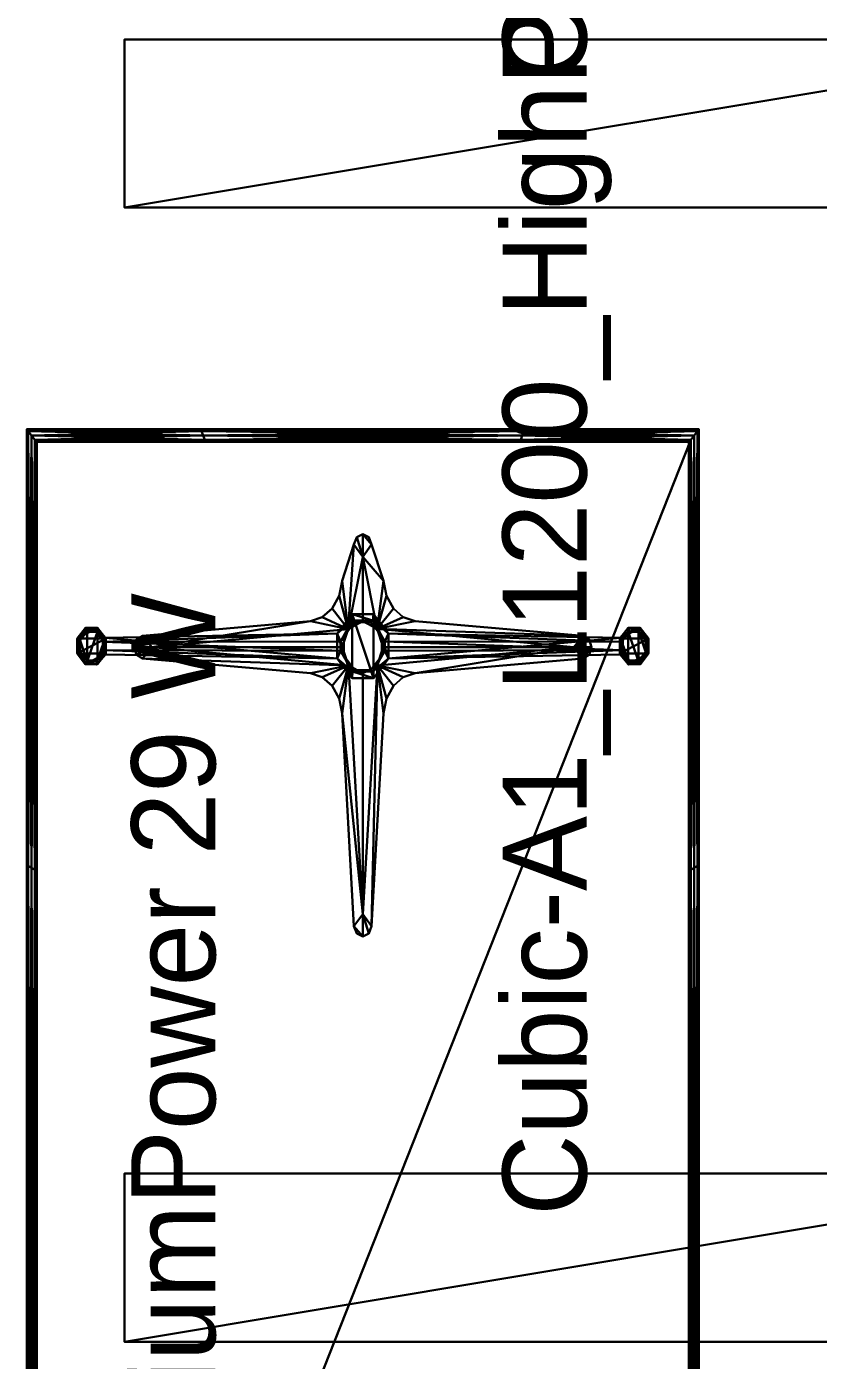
# Model space of a CAD drawing. Extents: x -15.3 to 44, y -4.2 to 20.6.
# Drawn here: x 27.342 to 28.285, y 9.998 to 11.585 of the extents above; entities that cross this region are included whole.
import ezdxf

# ---------------------------------------------------------------- set-up
doc = ezdxf.new("R2010")
doc.units = 0
doc.header["$MEASUREMENT"] = 0
for name, color, linetype in [('rexp_3D-Objekte', 7, 'Continuous'), ('rexp_Leuchten', 7, 'Continuous'), ('rexp_Leuchten_3d', 7, 'Continuous'), ('rexp_Leuchten_Besch', 7, 'Continuous')]:
    doc.layers.add(name, color=color, linetype=linetype)
doc.layers.get('rexp_Leuchten').off()

# ---------------------------------------------------------------- blocks, each defined once
blk = doc.blocks.new('rexp_lib_72')
at = {"layer": 'rexp_Leuchten_Besch', "flags": 8}
blk.add_attdef('Label', (0.05, 0.05), '', height=0.1, dxfattribs=at)
blk = doc.blocks.new('rexp_lib_69')
at = {"layer": 'rexp_Leuchten_Besch', "flags": 8}
blk.add_attdef('Label', (0.05, 0.05), '', height=0.1, dxfattribs=at)

msp = doc.modelspace()

# ---------------------------------------------------------------- block references
at = {"layer": 'rexp_Leuchten'}
ref = msp.add_blockref('rexp_lib_72', (28.0588, 11.47, 2.83), dxfattribs=dict(at, rotation=89.99999999999999))
ref.add_attrib('Label', 'Cubic-A1_L1200_HighPower 29 W', (28.0088, 11.52, 2.83), dxfattribs={"layer": 'rexp_Leuchten_Besch', "height": 0.1, "rotation": 90})
ref = msp.add_blockref('rexp_lib_72', (28.0588, 10.12, 2.83), dxfattribs=dict(at, rotation=89.99999999999999))
ref.add_attrib('Label', 'Cubic-A1_L1200_HighPower 29 W', (28.0088, 10.17, 2.83), dxfattribs={"layer": 'rexp_Leuchten_Besch', "height": 0.1, "rotation": 90})
ref = msp.add_blockref('rexp_lib_69', (27.617, 8.1853, 2.83), dxfattribs=dict(at, rotation=89.99999999999999))
ref.add_attrib('Label', 'Cubic-A1_L1200_Micro_MediumPower 29 W', (27.567, 8.2353, 2.83), dxfattribs={"layer": 'rexp_Leuchten_Besch', "height": 0.1, "rotation": 90})

# ---------------------------------------------------------------- meshes
at = {"layer": 'rexp_3D-Objekte', "color": 250, "true_color": 0x2b2b2b}
mesh = msp.add_polyface(dxfattribs=at)
corners = [(28.1367, 11.0986, 0.6899), (27.9304, 11.0935, 0.6904), (28.1327, 11.0935, 0.6904), (27.9323, 11.0986, 0.6899), (28.1407, 11.1036, 0.696), (27.9342, 11.1036, 0.696), (28.1425, 11.1059, 0.7054), (27.9351, 11.1059, 0.7054), (28.1407, 11.1036, 0.7149), (27.9342, 11.1036, 0.7149), (28.1367, 11.0986, 0.721), (27.9323, 11.0986, 0.721), (28.1327, 11.0935, 0.7204), (27.9304, 11.0935, 0.7204), (28.1305, 11.0908, 0.7115), (27.9293, 11.0908, 0.7115), (28.1305, 11.0908, 0.6993), (27.9293, 11.0908, 0.6993), (27.5546, 11.0935, 0.6904), (27.5527, 11.0986, 0.6899), (27.5507, 11.1036, 0.696), (27.5499, 11.1059, 0.7054), (27.5507, 11.1036, 0.7149), (27.5527, 11.0986, 0.721), (27.5546, 11.0935, 0.7204), (27.5556, 11.0908, 0.7115), (27.5556, 11.0908, 0.6993), (27.3522, 11.0935, 0.6904), (27.3482, 11.0986, 0.6899), (27.3443, 11.1036, 0.696), (27.3425, 11.1059, 0.7054), (27.3443, 11.1036, 0.7149), (27.3482, 11.0986, 0.721), (27.3522, 11.0935, 0.7204), (27.3544, 11.0908, 0.7115), (27.3544, 11.0908, 0.6993)]
mesh.append_faces([[corners[k] for k in face] for face in [(19, 18, 28, 19), (20, 19, 29, 20), (21, 20, 30, 21), (22, 21, 31, 22), (23, 22, 32, 23), (24, 23, 33, 24), (25, 24, 34, 25), (26, 25, 35, 26), (18, 26, 27, 18), (19, 1, 18, 19), (3, 1, 19, 3), (20, 3, 19, 20), (5, 3, 20, 5), (21, 5, 20, 21), (7, 5, 21, 7), (22, 7, 21, 22), (9, 7, 22, 9), (23, 9, 22, 23), (11, 9, 23, 11), (24, 11, 23, 24), (13, 11, 24, 13), (25, 13, 24, 25), (15, 13, 25, 15), (26, 15, 25, 26), (17, 15, 26, 17), (18, 17, 26, 18), (1, 17, 18, 1), (3, 2, 1, 3), (5, 0, 3, 5), (7, 4, 5, 7), (9, 6, 7, 9), (11, 8, 9, 11), (13, 10, 11, 13), (15, 12, 13, 15), (17, 14, 15, 17), (1, 16, 17, 1)]], dxfattribs={"vtx0": -1, "vtx1": -1, "vtx2": -1, "vtx3": -1, "color": 250})
mesh.append_faces([[corners[k] for k in face] for face in [(3, 1, 0, 3), (5, 3, 4, 5), (7, 5, 6, 7), (9, 7, 8, 9), (11, 9, 10, 11), (13, 11, 12, 13), (15, 13, 14, 15), (17, 15, 16, 17), (1, 17, 2, 1), (19, 18, 3, 19), (20, 19, 5, 20), (21, 20, 7, 21), (22, 21, 9, 22), (23, 22, 11, 23), (24, 23, 13, 24), (25, 24, 15, 25), (26, 25, 17, 26), (18, 26, 1, 18), (28, 18, 27, 28), (29, 19, 28, 29), (30, 20, 29, 30), (31, 21, 30, 31), (32, 22, 31, 32), (33, 23, 32, 33), (34, 24, 33, 34), (35, 25, 34, 35), (27, 26, 35, 27)]], dxfattribs={"vtx0": -1, "vtx1": -1, "vtx3": -1, "color": 250})
mesh.append_faces([[corners[k] for k in face] for face in [(3, 18, 1, 3), (5, 19, 3, 5), (7, 20, 5, 7), (9, 21, 7, 9), (11, 22, 9, 11), (13, 23, 11, 13), (15, 24, 13, 15), (17, 25, 15, 17), (1, 26, 17, 1), (19, 27, 18, 19), (20, 28, 19, 20), (21, 29, 20, 21), (22, 30, 21, 22), (23, 31, 22, 23), (24, 32, 23, 24), (25, 33, 24, 25), (26, 34, 25, 26), (18, 35, 26, 18)]], dxfattribs={"vtx0": -1, "vtx2": -1, "vtx3": -1, "color": 250})
mesh.append_faces([[corners[k] for k in face] for face in [(0, 1, 2, 0), (4, 3, 0, 4), (6, 5, 4, 6), (8, 7, 6, 8), (10, 9, 8, 10), (12, 11, 10, 12), (14, 13, 12, 14), (16, 15, 14, 16), (2, 17, 16, 2)]], dxfattribs={"vtx0": -1, "vtx3": -1, "color": 250})
mesh.append_faces([[corners[k] for k in face] for face in [(0, 2, 3, 0), (4, 0, 5, 4), (6, 4, 7, 6), (8, 6, 9, 8), (10, 8, 11, 10), (12, 10, 13, 12), (14, 12, 15, 14), (16, 14, 17, 16), (2, 16, 1, 2)]], dxfattribs={"vtx1": -1, "vtx2": -1, "vtx3": -1, "color": 250})
mesh.append_faces([[corners[k] for k in face] for face in [(28, 27, 19, 28), (29, 28, 20, 29), (30, 29, 21, 30), (31, 30, 22, 31), (32, 31, 23, 32), (33, 32, 24, 33), (34, 33, 25, 34), (35, 34, 26, 35), (27, 35, 18, 27)]], dxfattribs={"vtx1": -1, "vtx3": -1, "color": 250})
mesh = msp.add_polyface(dxfattribs=at)
corners = [(27.3482, 11.0986, 0.6899), (27.3522, 10.5814, 0.6904), (27.3522, 11.0935, 0.6904), (27.3482, 10.5838, 0.6899), (27.3443, 11.1036, 0.696), (27.3443, 10.5862, 0.696), (27.3425, 11.1059, 0.7054), (27.3425, 10.5873, 0.7054), (27.3443, 11.1036, 0.7149), (27.3443, 10.5862, 0.7149), (27.3482, 11.0986, 0.721), (27.3482, 10.5838, 0.721), (27.3522, 11.0935, 0.7204), (27.3522, 10.5814, 0.7204), (27.3544, 11.0908, 0.7115), (27.3544, 10.5801, 0.7115), (27.3544, 11.0908, 0.6993), (27.3544, 10.5801, 0.6993), (27.3522, 9.6303, 0.6904), (27.3482, 9.6279, 0.6899), (27.3443, 9.6255, 0.696), (27.3425, 9.6244, 0.7054), (27.3443, 9.6255, 0.7149), (27.3482, 9.6279, 0.721), (27.3522, 9.6303, 0.7204), (27.3544, 9.6317, 0.7115), (27.3544, 9.6317, 0.6993), (27.3522, 9.1182, 0.6904), (27.3482, 9.1132, 0.6899), (27.3443, 9.1082, 0.696), (27.3425, 9.1059, 0.7054), (27.3443, 9.1082, 0.7149), (27.3482, 9.1132, 0.721), (27.3522, 9.1182, 0.7204), (27.3544, 9.121, 0.7115), (27.3544, 9.121, 0.6993)]
mesh.append_faces([[corners[k] for k in face] for face in [(19, 18, 28, 19), (20, 19, 29, 20), (21, 20, 30, 21), (22, 21, 31, 22), (23, 22, 32, 23), (24, 23, 33, 24), (25, 24, 34, 25), (26, 25, 35, 26), (18, 26, 27, 18), (19, 1, 18, 19), (3, 1, 19, 3), (20, 3, 19, 20), (5, 3, 20, 5), (21, 5, 20, 21), (7, 5, 21, 7), (22, 7, 21, 22), (9, 7, 22, 9), (23, 9, 22, 23), (11, 9, 23, 11), (24, 11, 23, 24), (13, 11, 24, 13), (25, 13, 24, 25), (15, 13, 25, 15), (26, 15, 25, 26), (17, 15, 26, 17), (18, 17, 26, 18), (1, 17, 18, 1), (3, 2, 1, 3), (5, 0, 3, 5), (7, 4, 5, 7), (9, 6, 7, 9), (11, 8, 9, 11), (13, 10, 11, 13), (15, 12, 13, 15), (17, 14, 15, 17), (1, 16, 17, 1)]], dxfattribs={"vtx0": -1, "vtx1": -1, "vtx2": -1, "vtx3": -1, "color": 250})
mesh.append_faces([[corners[k] for k in face] for face in [(3, 1, 0, 3), (5, 3, 4, 5), (7, 5, 6, 7), (9, 7, 8, 9), (11, 9, 10, 11), (13, 11, 12, 13), (15, 13, 14, 15), (17, 15, 16, 17), (1, 17, 2, 1), (19, 18, 3, 19), (20, 19, 5, 20), (21, 20, 7, 21), (22, 21, 9, 22), (23, 22, 11, 23), (24, 23, 13, 24), (25, 24, 15, 25), (26, 25, 17, 26), (18, 26, 1, 18), (28, 18, 27, 28), (29, 19, 28, 29), (30, 20, 29, 30), (31, 21, 30, 31), (32, 22, 31, 32), (33, 23, 32, 33), (34, 24, 33, 34), (35, 25, 34, 35), (27, 26, 35, 27)]], dxfattribs={"vtx0": -1, "vtx1": -1, "vtx3": -1, "color": 250})
mesh.append_faces([[corners[k] for k in face] for face in [(3, 18, 1, 3), (5, 19, 3, 5), (7, 20, 5, 7), (9, 21, 7, 9), (11, 22, 9, 11), (13, 23, 11, 13), (15, 24, 13, 15), (17, 25, 15, 17), (1, 26, 17, 1), (19, 27, 18, 19), (20, 28, 19, 20), (21, 29, 20, 21), (22, 30, 21, 22), (23, 31, 22, 23), (24, 32, 23, 24), (25, 33, 24, 25), (26, 34, 25, 26), (18, 35, 26, 18)]], dxfattribs={"vtx0": -1, "vtx2": -1, "vtx3": -1, "color": 250})
mesh.append_faces([[corners[k] for k in face] for face in [(0, 1, 2, 0), (4, 3, 0, 4), (6, 5, 4, 6), (8, 7, 6, 8), (10, 9, 8, 10), (12, 11, 10, 12), (14, 13, 12, 14), (16, 15, 14, 16), (2, 17, 16, 2)]], dxfattribs={"vtx0": -1, "vtx3": -1, "color": 250})
mesh.append_faces([[corners[k] for k in face] for face in [(0, 2, 3, 0), (4, 0, 5, 4), (6, 4, 7, 6), (8, 6, 9, 8), (10, 8, 11, 10), (12, 10, 13, 12), (14, 12, 15, 14), (16, 14, 17, 16), (2, 16, 1, 2)]], dxfattribs={"vtx1": -1, "vtx2": -1, "vtx3": -1, "color": 250})
mesh.append_faces([[corners[k] for k in face] for face in [(28, 27, 19, 28), (29, 28, 20, 29), (30, 29, 21, 30), (31, 30, 22, 31), (32, 31, 23, 32), (33, 32, 24, 33), (34, 33, 25, 34), (35, 34, 26, 35), (27, 35, 18, 27)]], dxfattribs={"vtx1": -1, "vtx3": -1, "color": 250})
mesh = msp.add_polyface(dxfattribs=at)
corners = [(28.1367, 9.1132, 0.6899), (28.1327, 9.6303, 0.6904), (28.1327, 9.1182, 0.6904), (28.1367, 9.6279, 0.6899), (28.1407, 9.1082, 0.696), (28.1407, 9.6255, 0.696), (28.1425, 9.1059, 0.7054), (28.1425, 9.6244, 0.7054), (28.1407, 9.1082, 0.7149), (28.1407, 9.6255, 0.7149), (28.1367, 9.1132, 0.721), (28.1367, 9.6279, 0.721), (28.1327, 9.1182, 0.7204), (28.1327, 9.6303, 0.7204), (28.1305, 9.121, 0.7115), (28.1305, 9.6317, 0.7115), (28.1305, 9.121, 0.6993), (28.1305, 9.6317, 0.6993), (28.1327, 10.5814, 0.6904), (28.1367, 10.5838, 0.6899), (28.1407, 10.5862, 0.696), (28.1425, 10.5873, 0.7054), (28.1407, 10.5862, 0.7149), (28.1367, 10.5838, 0.721), (28.1327, 10.5814, 0.7204), (28.1305, 10.5801, 0.7115), (28.1305, 10.5801, 0.6993), (28.1327, 11.0935, 0.6904), (28.1367, 11.0986, 0.6899), (28.1407, 11.1036, 0.696), (28.1425, 11.1059, 0.7054), (28.1407, 11.1036, 0.7149), (28.1367, 11.0986, 0.721), (28.1327, 11.0935, 0.7204), (28.1305, 11.0908, 0.7115), (28.1305, 11.0908, 0.6993)]
mesh.append_faces([[corners[k] for k in face] for face in [(19, 18, 28, 19), (20, 19, 29, 20), (21, 20, 30, 21), (22, 21, 31, 22), (23, 22, 32, 23), (24, 23, 33, 24), (25, 24, 34, 25), (26, 25, 35, 26), (18, 26, 27, 18), (19, 1, 18, 19), (3, 1, 19, 3), (20, 3, 19, 20), (5, 3, 20, 5), (21, 5, 20, 21), (7, 5, 21, 7), (22, 7, 21, 22), (9, 7, 22, 9), (23, 9, 22, 23), (11, 9, 23, 11), (24, 11, 23, 24), (13, 11, 24, 13), (25, 13, 24, 25), (15, 13, 25, 15), (26, 15, 25, 26), (17, 15, 26, 17), (18, 17, 26, 18), (1, 17, 18, 1), (3, 2, 1, 3), (5, 0, 3, 5), (7, 4, 5, 7), (9, 6, 7, 9), (11, 8, 9, 11), (13, 10, 11, 13), (15, 12, 13, 15), (17, 14, 15, 17), (1, 16, 17, 1)]], dxfattribs={"vtx0": -1, "vtx1": -1, "vtx2": -1, "vtx3": -1, "color": 250})
mesh.append_faces([[corners[k] for k in face] for face in [(3, 1, 0, 3), (5, 3, 4, 5), (7, 5, 6, 7), (9, 7, 8, 9), (11, 9, 10, 11), (13, 11, 12, 13), (15, 13, 14, 15), (17, 15, 16, 17), (1, 17, 2, 1), (19, 18, 3, 19), (20, 19, 5, 20), (21, 20, 7, 21), (22, 21, 9, 22), (23, 22, 11, 23), (24, 23, 13, 24), (25, 24, 15, 25), (26, 25, 17, 26), (18, 26, 1, 18), (28, 18, 27, 28), (29, 19, 28, 29), (30, 20, 29, 30), (31, 21, 30, 31), (32, 22, 31, 32), (33, 23, 32, 33), (34, 24, 33, 34), (35, 25, 34, 35), (27, 26, 35, 27)]], dxfattribs={"vtx0": -1, "vtx1": -1, "vtx3": -1, "color": 250})
mesh.append_faces([[corners[k] for k in face] for face in [(3, 18, 1, 3), (5, 19, 3, 5), (7, 20, 5, 7), (9, 21, 7, 9), (11, 22, 9, 11), (13, 23, 11, 13), (15, 24, 13, 15), (17, 25, 15, 17), (1, 26, 17, 1), (19, 27, 18, 19), (20, 28, 19, 20), (21, 29, 20, 21), (22, 30, 21, 22), (23, 31, 22, 23), (24, 32, 23, 24), (25, 33, 24, 25), (26, 34, 25, 26), (18, 35, 26, 18)]], dxfattribs={"vtx0": -1, "vtx2": -1, "vtx3": -1, "color": 250})
mesh.append_faces([[corners[k] for k in face] for face in [(0, 1, 2, 0), (4, 3, 0, 4), (6, 5, 4, 6), (8, 7, 6, 8), (10, 9, 8, 10), (12, 11, 10, 12), (14, 13, 12, 14), (16, 15, 14, 16), (2, 17, 16, 2)]], dxfattribs={"vtx0": -1, "vtx3": -1, "color": 250})
mesh.append_faces([[corners[k] for k in face] for face in [(0, 2, 3, 0), (4, 0, 5, 4), (6, 4, 7, 6), (8, 6, 9, 8), (10, 8, 11, 10), (12, 10, 13, 12), (14, 12, 15, 14), (16, 14, 17, 16), (2, 16, 1, 2)]], dxfattribs={"vtx1": -1, "vtx2": -1, "vtx3": -1, "color": 250})
mesh.append_faces([[corners[k] for k in face] for face in [(28, 27, 19, 28), (29, 28, 20, 29), (30, 29, 21, 30), (31, 30, 22, 31), (32, 31, 23, 32), (33, 32, 24, 33), (34, 33, 25, 34), (35, 34, 26, 35), (27, 35, 18, 27)]], dxfattribs={"vtx1": -1, "vtx3": -1, "color": 250})
at = {"layer": 'rexp_3D-Objekte', "color": 9, "true_color": 0xc5c9c6}
mesh = msp.add_polyface(dxfattribs=at)
corners = [(27.3522, 9.1182, 0.7204), (27.3522, 11.0935, 0.6904), (27.3522, 9.1182, 0.6904), (27.3522, 11.0935, 0.7204), (28.1327, 11.0935, 0.6904), (28.1327, 9.1182, 0.7204), (28.1327, 9.1182, 0.6904), (28.1327, 11.0935, 0.7204)]
mesh.append_faces([[corners[k] for k in face] for face in [(0, 1, 2, 0), (4, 5, 6, 4), (3, 4, 1, 3), (6, 0, 2, 6)]], dxfattribs={"vtx0": -1, "vtx3": -1, "color": 9})
mesh.append_faces([[corners[k] for k in face] for face in [(7, 5, 4, 7), (5, 7, 0, 5), (1, 4, 2, 1), (7, 4, 3, 7)]], dxfattribs={"vtx1": -1, "vtx3": -1, "color": 9})
mesh.append_faces([[corners[k] for k in face] for face in [(0, 3, 1, 0), (7, 3, 0, 7), (4, 6, 2, 4), (6, 5, 0, 6)]], dxfattribs={"vtx2": -1, "vtx3": -1, "color": 9})
at = {"layer": 'rexp_3D-Objekte', "color": 250, "true_color": 0x2b2b2b}
mesh = msp.add_polyface(dxfattribs=at)
corners = [(28.0118, 10.8375, 0.6904), (28.0048, 10.8333, 0.6904), (28.0048, 10.8333, 0.6838), (28.0118, 10.8375, 0.6838), (28.0146, 10.8466, 0.6904), (28.0146, 10.8466, 0.6838), (28.0118, 10.8557, 0.6904), (28.0118, 10.8557, 0.6838), (28.0048, 10.8599, 0.6904), (28.0048, 10.8599, 0.6838), (27.9935, 10.8466, 0.6838), (27.6802, 10.8777, 0.6904), (27.6942, 10.8822, 0.6904), (27.6942, 10.8822, 0.6838), (27.6802, 10.8777, 0.6838), (27.4802, 10.8599, 0.6904), (27.4802, 10.8599, 0.6838), (27.4732, 10.8557, 0.6904), (27.4732, 10.8557, 0.6838), (27.4703, 10.8466, 0.6904), (27.4703, 10.8466, 0.6838), (27.4732, 10.8375, 0.6904), (27.4732, 10.8375, 0.6838), (27.4802, 10.8333, 0.6904), (27.4802, 10.8333, 0.6838), (27.8048, 10.8777, 0.6904), (27.8048, 10.8777, 0.6838), (27.7907, 10.8822, 0.6904), (27.7907, 10.8822, 0.6838), (27.7789, 10.8926, 0.6904), (27.7789, 10.8926, 0.6838), (27.7706, 10.9077, 0.6904), (27.7706, 10.9077, 0.6838), (27.7671, 10.9254, 0.6904), (27.7671, 10.9254, 0.6838), (27.7143, 10.9077, 0.6904), (27.7179, 10.9254, 0.6904), (27.7179, 10.9254, 0.6838), (27.7143, 10.9077, 0.6838), (27.7061, 10.8926, 0.6904), (27.7061, 10.8926, 0.6838), (27.4915, 10.8466, 0.6838), (27.7251, 10.8682, 0.6838), (27.7596, 10.8686, 0.6838), (27.7425, 10.9543, 0.6838), (27.753, 10.9687, 0.6838), (27.7319, 10.9687, 0.6838), (27.7497, 10.9775, 0.6838), (27.7425, 10.9811, 0.6838), (27.7353, 10.9775, 0.6838), (27.7319, 10.9687, 0.6904), (27.7353, 10.9775, 0.6904), (27.7425, 10.9811, 0.6904), (27.7497, 10.9775, 0.6904), (27.753, 10.9687, 0.6904), (27.6942, 10.811, 0.6904), (27.6802, 10.8155, 0.6904), (27.6802, 10.8155, 0.6838), (27.6942, 10.811, 0.6838), (27.7061, 10.8005, 0.6904), (27.7061, 10.8005, 0.6838), (27.7143, 10.7855, 0.6904), (27.7143, 10.7855, 0.6838), (27.7179, 10.7678, 0.6904), (27.7179, 10.7678, 0.6838), (27.7706, 10.7855, 0.6904), (27.7671, 10.7678, 0.6904), (27.7671, 10.7678, 0.6838), (27.7706, 10.7855, 0.6838), (27.7789, 10.8005, 0.6904), (27.7789, 10.8005, 0.6838), (27.7907, 10.811, 0.6904), (27.7907, 10.811, 0.6838), (27.8048, 10.8155, 0.6904), (27.8048, 10.8155, 0.6838), (27.7254, 10.8246, 0.6838), (27.7599, 10.8249, 0.6838), (27.7353, 10.5058, 0.6904), (27.7319, 10.5147, 0.6904), (27.7319, 10.5147, 0.6838), (27.7353, 10.5058, 0.6838), (27.7425, 10.5022, 0.6904), (27.7425, 10.5022, 0.6838), (27.7497, 10.5058, 0.6904), (27.7497, 10.5058, 0.6838), (27.753, 10.5147, 0.6904), (27.753, 10.5147, 0.6838), (27.7425, 10.529, 0.6838), (27.7252, 10.8248, 0.6195), (27.7425, 10.8157, 0.6421), (27.7425, 10.8157, 0.6195), (27.7597, 10.8248, 0.6195), (27.7252, 10.8684, 0.6195), (27.7181, 10.8466, 0.6421), (27.7181, 10.8466, 0.6195), (27.7597, 10.8684, 0.6195), (27.7425, 10.8775, 0.6421), (27.7425, 10.8775, 0.6195), (27.7669, 10.8466, 0.6421), (27.7669, 10.8466, 0.6195)]
mesh.append_faces([[corners[k] for k in face] for face in [(10, 5, 2, 10), (41, 20, 16, 41), (44, 48, 45, 44), (87, 82, 79, 87)]], dxfattribs={"vtx0": -1, "vtx1": -1, "vtx2": -1, "vtx3": -1, "color": 250})
mesh.append_faces([[corners[k] for k in face] for face in [(5, 10, 7, 5), (20, 41, 22, 20), (37, 42, 38, 37), (38, 42, 40, 38), (26, 43, 28, 26), (28, 43, 30, 28), (48, 44, 49, 48), (57, 75, 58, 57), (58, 75, 60, 58), (67, 76, 68, 67), (68, 76, 70, 68), (82, 87, 84, 82)]], dxfattribs={"vtx0": -1, "vtx1": -1, "vtx3": -1, "color": 250})
mesh.append_faces([[corners[k] for k in face] for face in [(42, 14, 13, 42), (41, 16, 14, 41), (14, 42, 41, 14), (43, 34, 32, 43), (44, 45, 34, 44), (34, 43, 44, 34), (75, 64, 62, 75), (76, 74, 72, 76), (10, 2, 74, 10), (74, 76, 10, 74), (87, 79, 64, 87), (64, 75, 87, 64)]], dxfattribs={"vtx0": -1, "vtx2": -1, "vtx3": -1, "color": 250})
mesh.append_faces([[corners[k] for k in face] for face in [(9, 7, 10, 9), (24, 22, 41, 24), (13, 40, 42, 13), (32, 30, 43, 32), (26, 9, 43, 26), (10, 43, 9, 10), (37, 46, 42, 37), (44, 42, 46, 44), (46, 49, 44, 46), (62, 60, 75, 62), (57, 24, 75, 57), (41, 75, 24, 41), (72, 70, 76, 72), (86, 84, 87, 86), (67, 86, 76, 67), (87, 76, 86, 87)]], dxfattribs={"vtx1": -1, "vtx2": -1, "vtx3": -1, "color": 250})
mesh.append_faces([[corners[k] for k in face] for face in [(3, 2, 5, 3), (18, 16, 20, 18), (47, 45, 48, 47), (80, 79, 82, 80)]], dxfattribs={"vtx1": -1, "vtx3": -1, "color": 250})
mesh.append_faces([[corners[k] for k in face] for face in [(0, 1, 2, 0), (2, 3, 0, 2), (4, 0, 3, 4), (3, 5, 4, 3), (6, 4, 5, 6), (5, 7, 6, 5), (8, 6, 7, 8), (7, 9, 8, 7), (11, 12, 13, 11), (13, 14, 11, 13), (15, 11, 14, 15), (14, 16, 15, 14), (17, 15, 16, 17), (16, 18, 17, 16), (19, 17, 18, 19), (18, 20, 19, 18), (21, 19, 20, 21), (20, 22, 21, 20), (23, 21, 22, 23), (22, 24, 23, 22), (25, 8, 9, 25), (9, 26, 25, 9), (27, 25, 26, 27), (26, 28, 27, 26), (29, 27, 28, 29), (28, 30, 29, 28), (31, 29, 30, 31), (30, 32, 31, 30), (33, 31, 32, 33), (32, 34, 33, 32), (35, 36, 37, 35), (37, 38, 35, 37), (39, 35, 38, 39), (38, 40, 39, 38), (12, 39, 40, 12), (40, 13, 12, 40), (36, 50, 46, 36), (46, 37, 36, 46), (50, 51, 49, 50), (49, 46, 50, 49), (51, 52, 48, 51), (48, 49, 51, 48), (52, 53, 47, 52), (47, 48, 52, 47), (53, 54, 45, 53), (45, 47, 53, 45), (54, 33, 34, 54), (34, 45, 54, 34), (55, 56, 57, 55), (57, 58, 55, 57), (59, 55, 58, 59), (58, 60, 59, 58), (61, 59, 60, 61), (60, 62, 61, 60), (63, 61, 62, 63), (62, 64, 63, 62), (65, 66, 67, 65), (67, 68, 65, 67), (69, 65, 68, 69), (68, 70, 69, 68), (71, 69, 70, 71), (70, 72, 71, 70), (73, 71, 72, 73), (72, 74, 73, 72), (56, 23, 24, 56), (24, 57, 56, 24), (1, 73, 74, 1), (74, 2, 1, 74), (77, 78, 79, 77), (79, 80, 77, 79), (81, 77, 80, 81), (80, 82, 81, 80), (83, 81, 82, 83), (82, 84, 83, 82), (85, 83, 84, 85), (84, 86, 85, 84), (78, 63, 64, 78), (64, 79, 78, 64), (66, 85, 86, 66), (86, 67, 66, 86)]], dxfattribs={"vtx2": -1, "vtx3": -1, "color": 250})
mesh.append_faces([[corners[k] for k in face] for face in [(75, 88, 89, 75), (89, 88, 90, 89), (76, 89, 91, 76), (91, 89, 90, 91), (42, 92, 93, 42), (93, 92, 94, 93), (75, 93, 88, 75), (88, 93, 94, 88), (43, 95, 96, 43), (96, 95, 97, 96), (42, 96, 92, 42), (92, 96, 97, 92), (43, 98, 95, 43), (95, 98, 99, 95), (76, 91, 98, 76), (98, 91, 99, 98), (75, 89, 87, 75), (89, 76, 87, 89), (42, 93, 41, 42), (93, 75, 41, 93), (98, 43, 10, 98), (76, 98, 10, 76), (96, 42, 44, 96), (43, 96, 44, 43)]], dxfattribs={"vtx3": -1, "color": 250})
at = {"layer": 'rexp_3D-Objekte', "color": 254, "true_color": 0xe6e6e6}
mesh = msp.add_polyface(dxfattribs=at)
corners = [(28.0583, 10.831, 0.038), (28.0486, 10.838, 0.005), (28.0588, 10.826, 0.005), (28.0508, 10.843, 0.038), (28.0704, 10.8298, 0.038), (28.0728, 10.8264, 0.005), (28.0793, 10.8402, 0.038), (28.0826, 10.8391, 0.005), (28.0793, 10.8556, 0.038), (28.0826, 10.8567, 0.005), (28.0728, 10.8694, 0.005), (28.0704, 10.866, 0.038), (28.0588, 10.8698, 0.005), (28.0583, 10.8648, 0.038), (28.0486, 10.8578, 0.005), (28.0508, 10.8528, 0.038), (27.4364, 10.838, 0.005), (27.4266, 10.831, 0.038), (27.4261, 10.826, 0.005), (27.4342, 10.843, 0.038), (27.4146, 10.8298, 0.038), (27.4121, 10.8264, 0.005), (27.4057, 10.8402, 0.038), (27.4024, 10.8391, 0.005), (27.4057, 10.8556, 0.038), (27.4024, 10.8567, 0.005), (27.4121, 10.8694, 0.005), (27.4146, 10.866, 0.038), (27.4261, 10.8698, 0.005), (27.4266, 10.8648, 0.038), (27.4364, 10.8578, 0.005), (27.4342, 10.8528, 0.038), (27.773, 10.8331, 0.035), (27.773, 10.8627, 0.035), (27.712, 10.8331, 0.035), (27.712, 10.8627, 0.035), (27.716, 10.8535, 0.1051), (27.716, 10.8423, 0.1051), (27.7689, 10.8535, 0.1051), (27.7689, 10.8423, 0.1051), (28.071, 10.865, 0.005), (28.0598, 10.865, 0.005), (28.0519, 10.855, 0.005), (27.4251, 10.865, 0.005), (27.4139, 10.865, 0.005), (27.4331, 10.855, 0.005), (28.0789, 10.855, 0.005), (28.0789, 10.8408, 0.005), (28.071, 10.8308, 0.005), (28.0598, 10.8308, 0.005), (28.0519, 10.8408, 0.005), (27.4331, 10.8408, 0.005), (27.4251, 10.8308, 0.005), (27.4139, 10.8308, 0.005), (27.406, 10.8408, 0.005), (27.406, 10.855, 0.005), (27.7304, 10.8782, 0.1051), (27.7297, 10.886, 0.035), (27.7552, 10.886, 0.035), (27.7546, 10.8782, 0.1051), (27.7304, 10.8176, 0.1051), (27.7297, 10.8098, 0.035), (27.7552, 10.8098, 0.035), (27.7546, 10.8176, 0.1051), (27.7331, 10.8764, 0.1051), (27.7197, 10.8599, 0.1051), (27.7652, 10.8599, 0.1051), (27.7518, 10.8764, 0.1051), (27.7518, 10.8194, 0.1051), (27.765, 10.8361, 0.1051), (27.765, 10.8479, 0.1051), (27.7331, 10.8194, 0.1051), (27.7199, 10.8361, 0.1051), (27.7199, 10.8479, 0.1051)]
mesh.append_faces([[corners[k] for k in face] for face in [(10, 40, 12, 10), (41, 12, 40, 41), (12, 41, 14, 12), (42, 14, 41, 42), (28, 43, 26, 28), (44, 26, 43, 44), (30, 45, 28, 30), (43, 28, 45, 43), (9, 46, 10, 9), (40, 10, 46, 40), (7, 47, 9, 7), (46, 9, 47, 46), (5, 48, 7, 5), (47, 7, 48, 47), (2, 49, 5, 2), (48, 5, 49, 48), (1, 50, 2, 1), (49, 2, 50, 49), (14, 42, 1, 14), (50, 1, 42, 50), (16, 51, 30, 16), (45, 30, 51, 45), (18, 52, 16, 18), (51, 16, 52, 51), (21, 53, 18, 21), (52, 18, 53, 52), (23, 54, 21, 23), (53, 21, 54, 53), (25, 55, 23, 25), (54, 23, 55, 54), (26, 44, 25, 26), (55, 25, 44, 55), (17, 29, 20, 17), (27, 20, 29, 27), (29, 17, 31, 29), (38, 70, 39, 38)]], dxfattribs={"vtx0": -1, "vtx1": -1, "vtx3": -1, "color": 254})
mesh.append_faces([[corners[k] for k in face] for face in [(73, 36, 37, 73)]], dxfattribs={"vtx0": -1, "vtx2": -1, "vtx3": -1, "color": 254})
mesh.append_faces([[corners[k] for k in face] for face in [(23, 24, 25, 23), (30, 34, 16, 30), (60, 62, 63, 60), (37, 31, 19, 37), (3, 38, 39, 3), (64, 56, 65, 64), (68, 63, 69, 68), (39, 70, 69, 39), (60, 71, 72, 60), (73, 37, 72, 73)]], dxfattribs={"vtx0": -1, "vtx3": -1, "color": 254})
mesh.append_faces([[corners[k] for k in face] for face in [(32, 62, 58, 32), (62, 61, 57, 62), (57, 58, 62, 57), (35, 57, 61, 35), (4, 6, 11, 4), (0, 4, 13, 0), (11, 13, 4, 11), (13, 15, 0, 13), (27, 24, 20, 27), (64, 67, 56, 64), (59, 56, 67, 59), (60, 63, 71, 60), (68, 71, 63, 68)]], dxfattribs={"vtx1": -1, "vtx2": -1, "vtx3": -1, "color": 254})
mesh.append_faces([[corners[k] for k in face] for face in [(8, 6, 9, 8), (7, 9, 6, 7), (58, 57, 59, 58), (56, 59, 57, 56), (36, 31, 37, 36), (15, 38, 3, 15), (8, 11, 6, 8), (3, 0, 15, 3), (22, 20, 24, 22), (19, 31, 17, 19), (66, 59, 67, 66)]], dxfattribs={"vtx1": -1, "vtx3": -1, "color": 254})
mesh.append_faces([[corners[k] for k in face] for face in [(23, 22, 24, 23), (14, 1, 32, 14), (32, 33, 14, 32), (30, 35, 34, 30), (60, 61, 62, 60), (58, 33, 32, 58), (61, 34, 35, 61), (38, 66, 70, 38), (73, 65, 36, 73)]], dxfattribs={"vtx2": -1, "vtx3": -1, "color": 254})
mesh.append_faces([[corners[k] for k in face] for face in [(0, 1, 2, 0), (3, 1, 0, 3), (4, 2, 5, 4), (0, 2, 4, 0), (6, 5, 7, 6), (4, 5, 6, 4), (8, 10, 11, 8), (9, 10, 8, 9), (11, 12, 13, 11), (10, 12, 11, 10), (13, 14, 15, 13), (12, 14, 13, 12), (16, 17, 18, 16), (16, 19, 17, 16), (18, 20, 21, 18), (18, 17, 20, 18), (21, 22, 23, 21), (21, 20, 22, 21), (26, 24, 27, 26), (26, 25, 24, 26), (28, 27, 29, 28), (28, 26, 27, 28), (30, 29, 31, 30), (30, 28, 29, 30), (35, 31, 36, 35), (30, 31, 35, 30), (34, 19, 16, 34), (37, 19, 34, 37), (15, 33, 38, 15), (14, 33, 15, 14), (3, 32, 1, 3), (39, 32, 3, 39), (35, 56, 57, 35), (36, 56, 35, 36), (33, 59, 38, 33), (58, 59, 33, 58), (60, 34, 61, 60), (60, 37, 34, 60), (63, 32, 39, 63), (63, 62, 32, 63)]], dxfattribs={"vtx3": -1, "color": 254})
at = {"layer": 'rexp_3D-Objekte', "color": 250, "true_color": 0x2b2b2b}
mesh = msp.add_polyface(dxfattribs=at)
corners = [(27.765, 10.8597, 0.6195), (27.765, 10.8361, 0.6195), (27.765, 10.8361, 0.1001), (27.765, 10.8597, 0.1001), (27.7518, 10.8194, 0.6195), (27.7518, 10.8194, 0.1001), (27.7331, 10.8194, 0.6195), (27.7331, 10.8194, 0.1001), (27.7199, 10.8361, 0.6195), (27.7199, 10.8361, 0.1001), (27.7199, 10.8597, 0.6195), (27.7199, 10.8597, 0.1001), (27.7331, 10.8764, 0.6195), (27.7331, 10.8764, 0.1001), (27.7518, 10.8764, 0.6195), (27.7518, 10.8764, 0.1001)]
mesh.append_faces([[corners[k] for k in face] for face in [(0, 1, 2, 0), (2, 3, 0, 2), (1, 4, 5, 1), (5, 2, 1, 5), (4, 6, 7, 4), (7, 5, 4, 7), (6, 8, 9, 6), (9, 7, 6, 9), (8, 10, 11, 8), (11, 9, 8, 11), (10, 12, 13, 10), (13, 11, 10, 13), (12, 14, 15, 12), (15, 13, 12, 15), (14, 0, 3, 14), (3, 15, 14, 3)]], dxfattribs={"vtx2": -1, "vtx3": -1, "color": 250})
at = {"layer": 'rexp_3D-Objekte', "color": 7}
mesh = msp.add_polyface(dxfattribs=at)
corners = [(27.4139, 10.865, 0.005), (27.4266, 10.8696), (27.4124, 10.8696), (27.4251, 10.865, 0.005), (27.406, 10.855, 0.005), (27.4024, 10.8569), (27.406, 10.8408, 0.005), (27.4024, 10.8389), (27.4139, 10.8308, 0.005), (27.4124, 10.8262), (27.4251, 10.8308, 0.005), (27.4266, 10.8262), (27.4366, 10.8389), (27.433, 10.8408, 0.005), (27.433, 10.855, 0.005), (27.4366, 10.8569)]
mesh.append_faces([[corners[k] for k in face] for face in [(0, 1, 2, 0), (4, 2, 5, 4), (6, 5, 7, 6), (8, 7, 9, 8), (10, 9, 11, 10), (10, 12, 13, 10), (14, 12, 15, 14), (3, 15, 1, 3)]], dxfattribs={"vtx0": -1, "vtx3": -1, "color": 7})
mesh.append_faces([[corners[k] for k in face] for face in [(9, 7, 12, 9), (15, 12, 7, 15), (7, 5, 15, 7), (1, 15, 5, 1)]], dxfattribs={"vtx1": -1, "vtx2": -1, "vtx3": -1, "color": 7})
mesh.append_faces([[corners[k] for k in face] for face in [(3, 1, 0, 3), (0, 2, 4, 0), (4, 5, 6, 4), (6, 7, 8, 6), (8, 9, 10, 8), (11, 12, 10, 11), (13, 12, 14, 13), (14, 15, 3, 14)]], dxfattribs={"vtx1": -1, "vtx3": -1, "color": 7})
mesh.append_faces([[corners[k] for k in face] for face in [(12, 11, 9, 12), (5, 2, 1, 5)]], dxfattribs={"vtx2": -1, "vtx3": -1, "color": 7})
mesh = msp.add_polyface(dxfattribs=at)
corners = [(28.071, 10.8308, 0.005), (28.0583, 10.8262), (28.0725, 10.8262), (28.0598, 10.8308, 0.005), (28.079, 10.8408, 0.005), (28.0826, 10.8389), (28.079, 10.855, 0.005), (28.0826, 10.8569), (28.071, 10.865, 0.005), (28.0725, 10.8696), (28.0598, 10.865, 0.005), (28.0583, 10.8696), (28.0483, 10.8569), (28.0519, 10.855, 0.005), (28.0519, 10.8408, 0.005), (28.0483, 10.8389)]
mesh.append_faces([[corners[k] for k in face] for face in [(0, 1, 2, 0), (4, 2, 5, 4), (6, 5, 7, 6), (8, 7, 9, 8), (10, 9, 11, 10), (10, 12, 13, 10), (14, 12, 15, 14), (3, 15, 1, 3)]], dxfattribs={"vtx0": -1, "vtx3": -1, "color": 7})
mesh.append_faces([[corners[k] for k in face] for face in [(9, 7, 12, 9), (15, 12, 7, 15), (7, 5, 15, 7), (1, 15, 5, 1)]], dxfattribs={"vtx1": -1, "vtx2": -1, "vtx3": -1, "color": 7})
mesh.append_faces([[corners[k] for k in face] for face in [(3, 1, 0, 3), (0, 2, 4, 0), (4, 5, 6, 4), (6, 7, 8, 6), (8, 9, 10, 8), (11, 12, 10, 11), (13, 12, 14, 13), (14, 15, 3, 14)]], dxfattribs={"vtx1": -1, "vtx3": -1, "color": 7})
mesh.append_faces([[corners[k] for k in face] for face in [(12, 11, 9, 12), (5, 2, 1, 5)]], dxfattribs={"vtx2": -1, "vtx3": -1, "color": 7})
at = {"layer": 'rexp_Leuchten_3d', "color": 9, "true_color": 0xcacaca}
mesh = msp.add_polyface(dxfattribs=at)
corners = [(28.6588, 11.57, 2.775), (28.6588, 11.37, 2.775), (27.4588, 11.37, 2.775), (27.4588, 11.57, 2.775), (28.6588, 11.57, 2.83), (27.4588, 11.57, 2.83), (27.4588, 11.37, 2.83), (28.6588, 11.37, 2.83)]
mesh.append_faces([[corners[k] for k in face] for face in [(0, 2, 3, 0)]], dxfattribs={"vtx0": -1, "vtx3": -1, "color": 9})
mesh.append_faces([[corners[k] for k in face] for face in [(0, 1, 2, 0)]], dxfattribs={"vtx2": -1, "vtx3": -1, "color": 9})
at = {"layer": 'rexp_Leuchten_3d', "color": 253, "true_color": 0xa8a8a8}
mesh = msp.add_polyface(dxfattribs=at)
corners = [(28.6588, 11.57, 2.775), (28.6588, 11.37, 2.775), (27.4588, 11.37, 2.775), (27.4588, 11.57, 2.775), (28.6588, 11.57, 2.83), (27.4588, 11.57, 2.83), (27.4588, 11.37, 2.83), (28.6588, 11.37, 2.83)]
mesh.append_faces([[corners[k] for k in face] for face in [(0, 5, 4, 0), (3, 6, 5, 3), (2, 7, 6, 2), (1, 4, 7, 1)]], dxfattribs={"vtx0": -1, "vtx3": -1, "color": 253})
mesh.append_faces([[corners[k] for k in face] for face in [(7, 4, 6, 7)]], dxfattribs={"vtx1": -1, "vtx3": -1, "color": 253})
mesh.append_faces([[corners[k] for k in face] for face in [(4, 5, 6, 4), (0, 3, 5, 0), (3, 2, 6, 3), (2, 1, 7, 2), (1, 0, 4, 1)]], dxfattribs={"vtx2": -1, "vtx3": -1, "color": 253})
at = {"layer": 'rexp_Leuchten_3d', "color": 9, "true_color": 0xcacaca}
mesh = msp.add_polyface(dxfattribs=at)
corners = [(28.6588, 10.22, 2.775), (28.6588, 10.02, 2.775), (27.4588, 10.02, 2.775), (27.4588, 10.22, 2.775), (28.6588, 10.22, 2.83), (27.4588, 10.22, 2.83), (27.4588, 10.02, 2.83), (28.6588, 10.02, 2.83)]
mesh.append_faces([[corners[k] for k in face] for face in [(0, 2, 3, 0)]], dxfattribs={"vtx0": -1, "vtx3": -1, "color": 9})
mesh.append_faces([[corners[k] for k in face] for face in [(0, 1, 2, 0)]], dxfattribs={"vtx2": -1, "vtx3": -1, "color": 9})
at = {"layer": 'rexp_Leuchten_3d', "color": 253, "true_color": 0xa8a8a8}
mesh = msp.add_polyface(dxfattribs=at)
corners = [(28.6588, 10.22, 2.775), (28.6588, 10.02, 2.775), (27.4588, 10.02, 2.775), (27.4588, 10.22, 2.775), (28.6588, 10.22, 2.83), (27.4588, 10.22, 2.83), (27.4588, 10.02, 2.83), (28.6588, 10.02, 2.83)]
mesh.append_faces([[corners[k] for k in face] for face in [(0, 5, 4, 0), (3, 6, 5, 3), (2, 7, 6, 2), (1, 4, 7, 1)]], dxfattribs={"vtx0": -1, "vtx3": -1, "color": 253})
mesh.append_faces([[corners[k] for k in face] for face in [(7, 4, 6, 7)]], dxfattribs={"vtx1": -1, "vtx3": -1, "color": 253})
mesh.append_faces([[corners[k] for k in face] for face in [(4, 5, 6, 4), (0, 3, 5, 0), (3, 2, 6, 3), (2, 1, 7, 2), (1, 0, 4, 1)]], dxfattribs={"vtx2": -1, "vtx3": -1, "color": 253})

doc.saveas('drawing.dxf')
